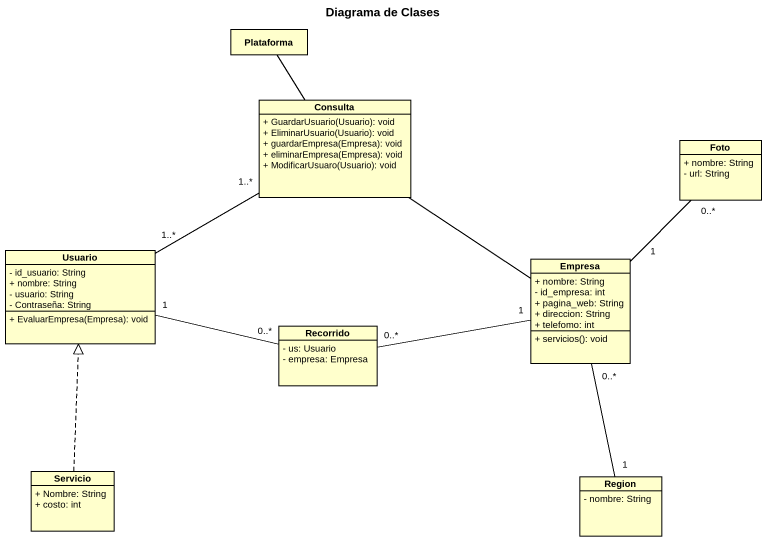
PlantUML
@startuml
title Diagrama de Clases
hide circle
hide empty members
skinparam classAttributeIconSize 0
class Plataforma
class Consulta {
  + GuardarUsuario(Usuario): void
  + EliminarUsuario(Usuario): void
  + guardarEmpresa(Empresa): void
  + eliminarEmpresa(Empresa): void
  + ModificarUsuaro(Usuario): void
}
class Foto {
  + nombre: String
  - url: String
}
class Usuario {
  - id_usuario: String
  + nombre: String
  - usuario: String
  - Contraseña: String
  + EvaluarEmpresa(Empresa): void
}
class Empresa {
  + nombre: String
  - id_empresa: int
  + pagina_web: String
  + direccion: String
  + telefomo: int
  + servicios(): void
}
class Recorrido {
  - us: Usuario
  - empresa: Empresa
}
class Servicio {
  + Nombre: String
  + costo: int
}
class Region {
  - nombre: String
}
Plataforma -- Consulta
Consulta "1..*" -left- "1..*" Usuario
Consulta -- Empresa
Usuario "1" -right- "0..*" Recorrido
Empresa "1" -up- "0..*" Foto
Recorrido "0..*" -right- "1" Empresa
Servicio .up.|> Usuario
Region "1" -up- "0..*" Empresa
@enduml
